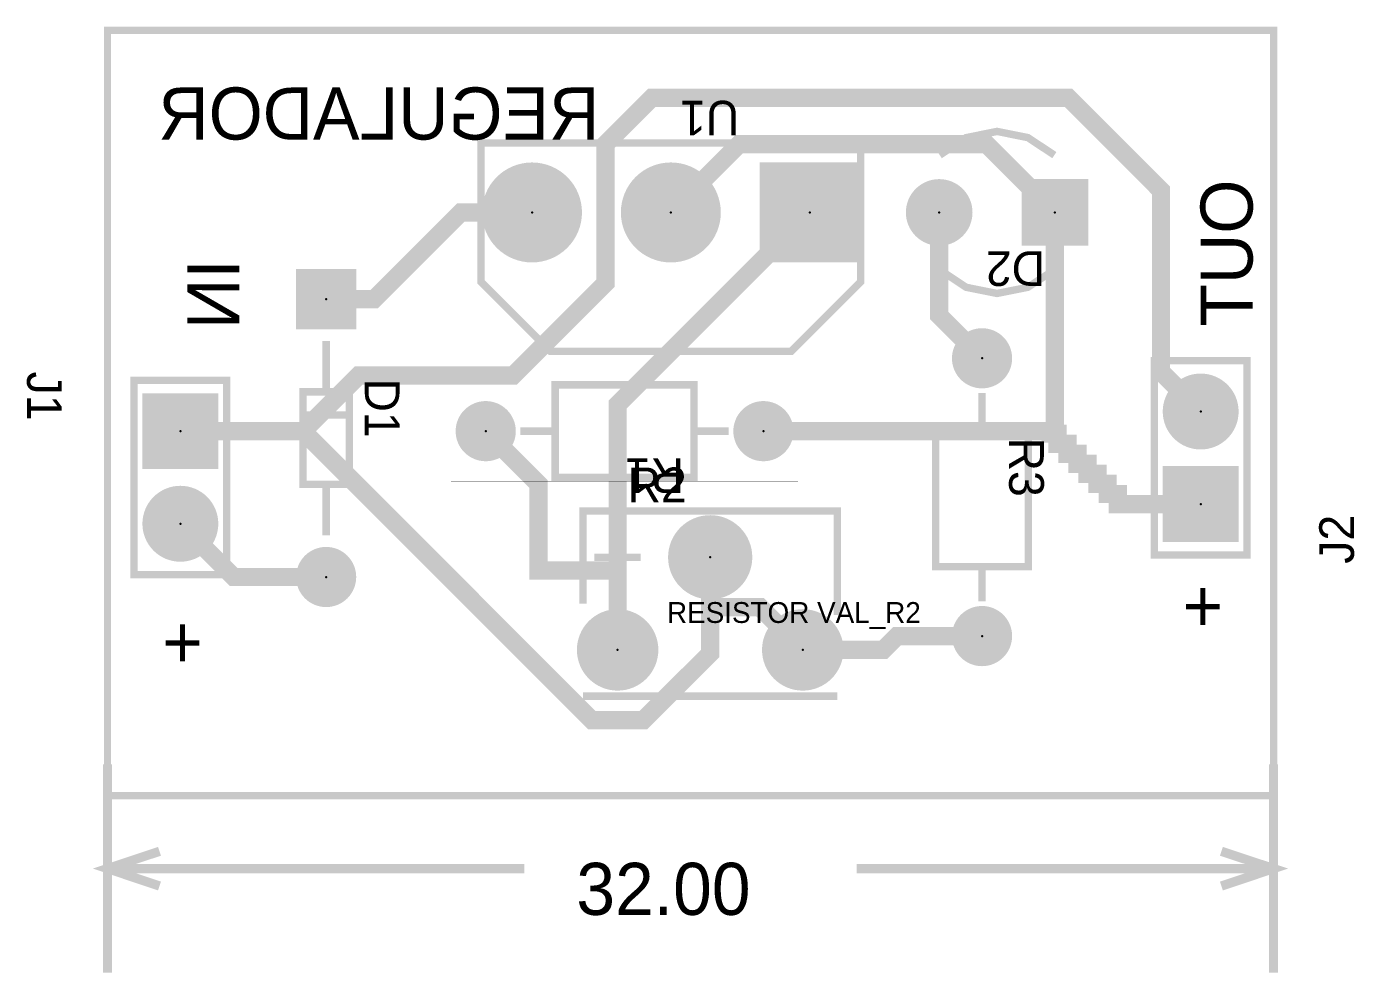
# Model space of a CAD drawing. Extents: x -2.06 to 3.73, y -1.51 to 2.25.
# Drawn here: x -2.056 to -0.621, y 1.221 to 2.248 of the extents above; entities that cross this region are included whole.
import ezdxf

# ---------------------------------------------------------------- set-up
doc = ezdxf.new("R2010")
doc.units = 0
doc.layers.get('0').update_dxf_attribs({"color": 1, "linetype": 'CONTINUOUS'})
for name, color, linetype in [('ASYBOT', 7, 'CONTINUOUS'), ('ASYTOP', 6, 'CONTINUOUS'), ('BOTTOM', 3, 'CONTINUOUS'), ('COMPONENTS_TOP', 1, 'CONTINUOUS'), ('DRILL', 1, 'CONTINUOUS'), ('DRLDWG', 8, 'CONTINUOUS'), ('GND', 4, 'CONTINUOUS'), ('INNER1', 8, 'CONTINUOUS'), ('INNER10', 1, 'CONTINUOUS'), ('INNER11', 2, 'CONTINUOUS'), ('INNER12', 3, 'CONTINUOUS'), ('INNER2', 1, 'CONTINUOUS'), ('INNER3', 2, 'CONTINUOUS'), ('INNER4', 3, 'CONTINUOUS'), ('INNER5', 4, 'CONTINUOUS'), ('INNER6', 5, 'CONTINUOUS'), ('INNER7', 6, 'CONTINUOUS'), ('INNER8', 7, 'CONTINUOUS'), ('INNER9', 8, 'CONTINUOUS'), ('OBS_ASYTOP', 6, 'CONTINUOUS'), ('OBS_GLOBAL_LAYER', 1, 'CONTINUOUS'), ('OBS_SSTOP', 4, 'CONTINUOUS'), ('PADSTACKS', 1, 'CONTINUOUS'), ('POWER', 7, 'CONTINUOUS'), ('SMBOT', 1, 'CONTINUOUS'), ('SMTOP', 8, 'CONTINUOUS'), ('SSTOP', 4, 'CONTINUOUS'), ('TOP', 2, 'CONTINUOUS')]:
    doc.layers.add(name, color=color, linetype=linetype)

# ---------------------------------------------------------------- blocks, each defined once
blk = doc.blocks.new('padstack_TM_DIODE_llb_pad30')
blk.add_point((0, 0))
at = {"layer": 'ASYBOT', "const_width": 0.0225}
blk.add_lwpolyline([(-0.01125, 0, 1), (0.01125, 0, 1)], format="xyb", close=True, dxfattribs=at)
at = {"layer": 'ASYTOP', "const_width": 0.0225}
blk.add_lwpolyline([(-0.01125, 0, 1), (0.01125, 0, 1)], format="xyb", close=True, dxfattribs=at)
at = {"layer": 'BOTTOM', "const_width": 0.0225}
blk.add_lwpolyline([(-0.01125, 0, 1), (0.01125, 0, 1)], format="xyb", close=True, dxfattribs=at)
at = {"layer": 'DRILL', "const_width": 0.014}
blk.add_lwpolyline([(-0.007, 0, 1), (0.007, 0, 1)], format="xyb", close=True, dxfattribs=at)
at = {"layer": 'DRLDWG', "const_width": 0.014}
blk.add_lwpolyline([(-0.007, 0, 1), (0.007, 0, 1)], format="xyb", close=True, dxfattribs=at)
at = {"layer": 'GND', "const_width": 0.0325}
blk.add_lwpolyline([(-0.01625, 0, 1), (0.01625, 0, 1)], format="xyb", close=True, dxfattribs=at)
at = {"layer": 'INNER1', "const_width": 0.0225}
blk.add_lwpolyline([(-0.01125, 0, 1), (0.01125, 0, 1)], format="xyb", close=True, dxfattribs=at)
at = {"layer": 'INNER10', "const_width": 0.0225}
blk.add_lwpolyline([(-0.01125, 0, 1), (0.01125, 0, 1)], format="xyb", close=True, dxfattribs=at)
at = {"layer": 'INNER11', "const_width": 0.0225}
blk.add_lwpolyline([(-0.01125, 0, 1), (0.01125, 0, 1)], format="xyb", close=True, dxfattribs=at)
at = {"layer": 'INNER12', "const_width": 0.0225}
blk.add_lwpolyline([(-0.01125, 0, 1), (0.01125, 0, 1)], format="xyb", close=True, dxfattribs=at)
at = {"layer": 'INNER2', "const_width": 0.0225}
blk.add_lwpolyline([(-0.01125, 0, 1), (0.01125, 0, 1)], format="xyb", close=True, dxfattribs=at)
at = {"layer": 'INNER3', "const_width": 0.0225}
blk.add_lwpolyline([(-0.01125, 0, 1), (0.01125, 0, 1)], format="xyb", close=True, dxfattribs=at)
at = {"layer": 'INNER4', "const_width": 0.0225}
blk.add_lwpolyline([(-0.01125, 0, 1), (0.01125, 0, 1)], format="xyb", close=True, dxfattribs=at)
at = {"layer": 'INNER5', "const_width": 0.0225}
blk.add_lwpolyline([(-0.01125, 0, 1), (0.01125, 0, 1)], format="xyb", close=True, dxfattribs=at)
at = {"layer": 'INNER6', "const_width": 0.0225}
blk.add_lwpolyline([(-0.01125, 0, 1), (0.01125, 0, 1)], format="xyb", close=True, dxfattribs=at)
at = {"layer": 'INNER7', "const_width": 0.0225}
blk.add_lwpolyline([(-0.01125, 0, 1), (0.01125, 0, 1)], format="xyb", close=True, dxfattribs=at)
at = {"layer": 'INNER8', "const_width": 0.0225}
blk.add_lwpolyline([(-0.01125, 0, 1), (0.01125, 0, 1)], format="xyb", close=True, dxfattribs=at)
at = {"layer": 'INNER9', "const_width": 0.0225}
blk.add_lwpolyline([(-0.01125, 0, 1), (0.01125, 0, 1)], format="xyb", close=True, dxfattribs=at)
at = {"layer": 'POWER', "const_width": 0.0325}
blk.add_lwpolyline([(-0.01625, 0, 1), (0.01625, 0, 1)], format="xyb", close=True, dxfattribs=at)
at = {"layer": 'SMBOT', "const_width": 0.0225}
blk.add_lwpolyline([(-0.01125, 0, 1), (0.01125, 0, 1)], format="xyb", close=True, dxfattribs=at)
at = {"layer": 'SMTOP', "const_width": 0.0225}
blk.add_lwpolyline([(-0.01125, 0, 1), (0.01125, 0, 1)], format="xyb", close=True, dxfattribs=at)
at = {"layer": 'TOP', "const_width": 0.0225}
blk.add_lwpolyline([(-0.01125, 0, 1), (0.01125, 0, 1)], format="xyb", close=True, dxfattribs=at)
blk = doc.blocks.new('padstack_TM_DIODE_llb_pad29')
blk.add_point((0, 0))
at = {"layer": 'ASYBOT', "const_width": 0.045}
blk.add_lwpolyline([(-0.0225, 0), (0.0225, 0)], dxfattribs=at)
at = {"layer": 'ASYTOP', "const_width": 0.045}
blk.add_lwpolyline([(-0.0225, 0), (0.0225, 0)], dxfattribs=at)
at = {"layer": 'BOTTOM', "const_width": 0.045}
blk.add_lwpolyline([(-0.0225, 0), (0.0225, 0)], dxfattribs=at)
at = {"layer": 'DRILL', "const_width": 0.014}
blk.add_lwpolyline([(-0.007, 0, 1), (0.007, 0, 1)], format="xyb", close=True, dxfattribs=at)
at = {"layer": 'DRLDWG', "const_width": 0.014}
blk.add_lwpolyline([(-0.007, 0, 1), (0.007, 0, 1)], format="xyb", close=True, dxfattribs=at)
at = {"layer": 'GND', "const_width": 0.065}
blk.add_lwpolyline([(-0.0325, 0), (0.0325, 0)], dxfattribs=at)
at = {"layer": 'INNER1', "const_width": 0.045}
blk.add_lwpolyline([(-0.0225, 0), (0.0225, 0)], dxfattribs=at)
at = {"layer": 'INNER10', "const_width": 0.045}
blk.add_lwpolyline([(-0.0225, 0), (0.0225, 0)], dxfattribs=at)
at = {"layer": 'INNER11', "const_width": 0.045}
blk.add_lwpolyline([(-0.0225, 0), (0.0225, 0)], dxfattribs=at)
at = {"layer": 'INNER12', "const_width": 0.045}
blk.add_lwpolyline([(-0.0225, 0), (0.0225, 0)], dxfattribs=at)
at = {"layer": 'INNER2', "const_width": 0.045}
blk.add_lwpolyline([(-0.0225, 0), (0.0225, 0)], dxfattribs=at)
at = {"layer": 'INNER3', "const_width": 0.045}
blk.add_lwpolyline([(-0.0225, 0), (0.0225, 0)], dxfattribs=at)
at = {"layer": 'INNER4', "const_width": 0.045}
blk.add_lwpolyline([(-0.0225, 0), (0.0225, 0)], dxfattribs=at)
at = {"layer": 'INNER5', "const_width": 0.045}
blk.add_lwpolyline([(-0.0225, 0), (0.0225, 0)], dxfattribs=at)
at = {"layer": 'INNER6', "const_width": 0.045}
blk.add_lwpolyline([(-0.0225, 0), (0.0225, 0)], dxfattribs=at)
at = {"layer": 'INNER7', "const_width": 0.045}
blk.add_lwpolyline([(-0.0225, 0), (0.0225, 0)], dxfattribs=at)
at = {"layer": 'INNER8', "const_width": 0.045}
blk.add_lwpolyline([(-0.0225, 0), (0.0225, 0)], dxfattribs=at)
at = {"layer": 'INNER9', "const_width": 0.045}
blk.add_lwpolyline([(-0.0225, 0), (0.0225, 0)], dxfattribs=at)
at = {"layer": 'POWER', "const_width": 0.065}
blk.add_lwpolyline([(-0.0325, 0), (0.0325, 0)], dxfattribs=at)
at = {"layer": 'SMBOT', "const_width": 0.045}
blk.add_lwpolyline([(-0.0225, 0), (0.0225, 0)], dxfattribs=at)
at = {"layer": 'SMTOP', "const_width": 0.045}
blk.add_lwpolyline([(-0.0225, 0), (0.0225, 0)], dxfattribs=at)
at = {"layer": 'TOP', "const_width": 0.045}
blk.add_lwpolyline([(-0.0225, 0), (0.0225, 0)], dxfattribs=at)
blk = doc.blocks.new('footprint_DIODE_D1')
at = {"layer": 'PADSTACKS', "rotation": 90}
for name, p in [('padstack_TM_DIODE_llb_pad29', (-0.3, 0)), ('padstack_TM_DIODE_llb_pad30', (0, 0))]:
    blk.add_blockref(name, p, dxfattribs=at)
blk = doc.blocks.new('padstack_TM_CYLND_llb_pad3')
blk.add_point((0, 0))
at = {"layer": 'ASYBOT', "const_width": 0.052}
blk.add_lwpolyline([(-0.026, 0), (0.026, 0)], dxfattribs=at)
at = {"layer": 'ASYTOP', "const_width": 0.052}
blk.add_lwpolyline([(-0.026, 0), (0.026, 0)], dxfattribs=at)
at = {"layer": 'BOTTOM', "const_width": 0.052}
blk.add_lwpolyline([(-0.026, 0), (0.026, 0)], dxfattribs=at)
at = {"layer": 'DRILL', "const_width": 0.0155}
blk.add_lwpolyline([(-0.00775, 0, 1), (0.00775, 0, 1)], format="xyb", close=True, dxfattribs=at)
at = {"layer": 'DRLDWG', "const_width": 0.0155}
blk.add_lwpolyline([(-0.00775, 0, 1), (0.00775, 0, 1)], format="xyb", close=True, dxfattribs=at)
at = {"layer": 'GND', "const_width": 0.072}
blk.add_lwpolyline([(-0.036, 0), (0.036, 0)], dxfattribs=at)
at = {"layer": 'INNER1', "const_width": 0.052}
blk.add_lwpolyline([(-0.026, 0), (0.026, 0)], dxfattribs=at)
at = {"layer": 'INNER10', "const_width": 0.052}
blk.add_lwpolyline([(-0.026, 0), (0.026, 0)], dxfattribs=at)
at = {"layer": 'INNER11', "const_width": 0.052}
blk.add_lwpolyline([(-0.026, 0), (0.026, 0)], dxfattribs=at)
at = {"layer": 'INNER12', "const_width": 0.052}
blk.add_lwpolyline([(-0.026, 0), (0.026, 0)], dxfattribs=at)
at = {"layer": 'INNER2', "const_width": 0.052}
blk.add_lwpolyline([(-0.026, 0), (0.026, 0)], dxfattribs=at)
at = {"layer": 'INNER3', "const_width": 0.052}
blk.add_lwpolyline([(-0.026, 0), (0.026, 0)], dxfattribs=at)
at = {"layer": 'INNER4', "const_width": 0.052}
blk.add_lwpolyline([(-0.026, 0), (0.026, 0)], dxfattribs=at)
at = {"layer": 'INNER5', "const_width": 0.052}
blk.add_lwpolyline([(-0.026, 0), (0.026, 0)], dxfattribs=at)
at = {"layer": 'INNER6', "const_width": 0.052}
blk.add_lwpolyline([(-0.026, 0), (0.026, 0)], dxfattribs=at)
at = {"layer": 'INNER7', "const_width": 0.052}
blk.add_lwpolyline([(-0.026, 0), (0.026, 0)], dxfattribs=at)
at = {"layer": 'INNER8', "const_width": 0.052}
blk.add_lwpolyline([(-0.026, 0), (0.026, 0)], dxfattribs=at)
at = {"layer": 'INNER9', "const_width": 0.052}
blk.add_lwpolyline([(-0.026, 0), (0.026, 0)], dxfattribs=at)
at = {"layer": 'POWER', "const_width": 0.072}
blk.add_lwpolyline([(-0.036, 0), (0.036, 0)], dxfattribs=at)
at = {"layer": 'SMBOT', "const_width": 0.052}
blk.add_lwpolyline([(-0.026, 0), (0.026, 0)], dxfattribs=at)
at = {"layer": 'SMTOP', "const_width": 0.052}
blk.add_lwpolyline([(-0.026, 0), (0.026, 0)], dxfattribs=at)
at = {"layer": 'TOP', "const_width": 0.052}
blk.add_lwpolyline([(-0.026, 0), (0.026, 0)], dxfattribs=at)
blk = doc.blocks.new('padstack_TM_CYLND_llb_pad4')
blk.add_point((0, 0))
at = {"layer": 'ASYBOT', "const_width": 0.026}
blk.add_lwpolyline([(-0.013, 0, 1), (0.013, 0, 1)], format="xyb", close=True, dxfattribs=at)
at = {"layer": 'ASYTOP', "const_width": 0.026}
blk.add_lwpolyline([(-0.013, 0, 1), (0.013, 0, 1)], format="xyb", close=True, dxfattribs=at)
at = {"layer": 'BOTTOM', "const_width": 0.026}
blk.add_lwpolyline([(-0.013, 0, 1), (0.013, 0, 1)], format="xyb", close=True, dxfattribs=at)
at = {"layer": 'DRILL', "const_width": 0.0155}
blk.add_lwpolyline([(-0.00775, 0, 1), (0.00775, 0, 1)], format="xyb", close=True, dxfattribs=at)
at = {"layer": 'DRLDWG', "const_width": 0.0155}
blk.add_lwpolyline([(-0.00775, 0, 1), (0.00775, 0, 1)], format="xyb", close=True, dxfattribs=at)
at = {"layer": 'GND', "const_width": 0.036}
blk.add_lwpolyline([(-0.018, 0, 1), (0.018, 0, 1)], format="xyb", close=True, dxfattribs=at)
at = {"layer": 'INNER1', "const_width": 0.026}
blk.add_lwpolyline([(-0.013, 0, 1), (0.013, 0, 1)], format="xyb", close=True, dxfattribs=at)
at = {"layer": 'INNER10', "const_width": 0.026}
blk.add_lwpolyline([(-0.013, 0, 1), (0.013, 0, 1)], format="xyb", close=True, dxfattribs=at)
at = {"layer": 'INNER11', "const_width": 0.026}
blk.add_lwpolyline([(-0.013, 0, 1), (0.013, 0, 1)], format="xyb", close=True, dxfattribs=at)
at = {"layer": 'INNER12', "const_width": 0.026}
blk.add_lwpolyline([(-0.013, 0, 1), (0.013, 0, 1)], format="xyb", close=True, dxfattribs=at)
at = {"layer": 'INNER2', "const_width": 0.026}
blk.add_lwpolyline([(-0.013, 0, 1), (0.013, 0, 1)], format="xyb", close=True, dxfattribs=at)
at = {"layer": 'INNER3', "const_width": 0.026}
blk.add_lwpolyline([(-0.013, 0, 1), (0.013, 0, 1)], format="xyb", close=True, dxfattribs=at)
at = {"layer": 'INNER4', "const_width": 0.026}
blk.add_lwpolyline([(-0.013, 0, 1), (0.013, 0, 1)], format="xyb", close=True, dxfattribs=at)
at = {"layer": 'INNER5', "const_width": 0.026}
blk.add_lwpolyline([(-0.013, 0, 1), (0.013, 0, 1)], format="xyb", close=True, dxfattribs=at)
at = {"layer": 'INNER6', "const_width": 0.026}
blk.add_lwpolyline([(-0.013, 0, 1), (0.013, 0, 1)], format="xyb", close=True, dxfattribs=at)
at = {"layer": 'INNER7', "const_width": 0.026}
blk.add_lwpolyline([(-0.013, 0, 1), (0.013, 0, 1)], format="xyb", close=True, dxfattribs=at)
at = {"layer": 'INNER8', "const_width": 0.026}
blk.add_lwpolyline([(-0.013, 0, 1), (0.013, 0, 1)], format="xyb", close=True, dxfattribs=at)
at = {"layer": 'INNER9', "const_width": 0.026}
blk.add_lwpolyline([(-0.013, 0, 1), (0.013, 0, 1)], format="xyb", close=True, dxfattribs=at)
at = {"layer": 'POWER', "const_width": 0.036}
blk.add_lwpolyline([(-0.018, 0, 1), (0.018, 0, 1)], format="xyb", close=True, dxfattribs=at)
at = {"layer": 'SMBOT', "const_width": 0.026}
blk.add_lwpolyline([(-0.013, 0, 1), (0.013, 0, 1)], format="xyb", close=True, dxfattribs=at)
at = {"layer": 'SMTOP', "const_width": 0.026}
blk.add_lwpolyline([(-0.013, 0, 1), (0.013, 0, 1)], format="xyb", close=True, dxfattribs=at)
at = {"layer": 'TOP', "const_width": 0.026}
blk.add_lwpolyline([(-0.013, 0, 1), (0.013, 0, 1)], format="xyb", close=True, dxfattribs=at)
blk = doc.blocks.new('footprint_LED_D2')
at = {"layer": 'PADSTACKS'}
for name, p in [('padstack_TM_CYLND_llb_pad3', (0, 0)), ('padstack_TM_CYLND_llb_pad4', (0.125, 0))]:
    blk.add_blockref(name, p, dxfattribs=at)
blk = doc.blocks.new('padstack_BCON100T_llb_pad3')
blk.add_point((0, 0))
at = {"layer": 'ASYBOT', "const_width": 0.062}
blk.add_lwpolyline([(-0.031, 0), (0.031, 0)], dxfattribs=at)
at = {"layer": 'ASYTOP', "const_width": 0.062}
blk.add_lwpolyline([(-0.031, 0), (0.031, 0)], dxfattribs=at)
at = {"layer": 'BOTTOM', "const_width": 0.062}
blk.add_lwpolyline([(-0.031, 0), (0.031, 0)], dxfattribs=at)
at = {"layer": 'DRILL', "const_width": 0.021}
blk.add_lwpolyline([(-0.0105, 0, 1), (0.0105, 0, 1)], format="xyb", close=True, dxfattribs=at)
at = {"layer": 'DRLDWG', "const_width": 0.021}
blk.add_lwpolyline([(-0.0105, 0, 1), (0.0105, 0, 1)], format="xyb", close=True, dxfattribs=at)
at = {"layer": 'GND', "const_width": 0.082}
blk.add_lwpolyline([(-0.041, 0), (0.041, 0)], dxfattribs=at)
at = {"layer": 'INNER1', "const_width": 0.062}
blk.add_lwpolyline([(-0.031, 0), (0.031, 0)], dxfattribs=at)
at = {"layer": 'INNER10', "const_width": 0.062}
blk.add_lwpolyline([(-0.031, 0), (0.031, 0)], dxfattribs=at)
at = {"layer": 'INNER11', "const_width": 0.062}
blk.add_lwpolyline([(-0.031, 0), (0.031, 0)], dxfattribs=at)
at = {"layer": 'INNER12', "const_width": 0.062}
blk.add_lwpolyline([(-0.031, 0), (0.031, 0)], dxfattribs=at)
at = {"layer": 'INNER2', "const_width": 0.062}
blk.add_lwpolyline([(-0.031, 0), (0.031, 0)], dxfattribs=at)
at = {"layer": 'INNER3', "const_width": 0.062}
blk.add_lwpolyline([(-0.031, 0), (0.031, 0)], dxfattribs=at)
at = {"layer": 'INNER4', "const_width": 0.062}
blk.add_lwpolyline([(-0.031, 0), (0.031, 0)], dxfattribs=at)
at = {"layer": 'INNER5', "const_width": 0.062}
blk.add_lwpolyline([(-0.031, 0), (0.031, 0)], dxfattribs=at)
at = {"layer": 'INNER6', "const_width": 0.062}
blk.add_lwpolyline([(-0.031, 0), (0.031, 0)], dxfattribs=at)
at = {"layer": 'INNER7', "const_width": 0.062}
blk.add_lwpolyline([(-0.031, 0), (0.031, 0)], dxfattribs=at)
at = {"layer": 'INNER8', "const_width": 0.062}
blk.add_lwpolyline([(-0.031, 0), (0.031, 0)], dxfattribs=at)
at = {"layer": 'INNER9', "const_width": 0.062}
blk.add_lwpolyline([(-0.031, 0), (0.031, 0)], dxfattribs=at)
at = {"layer": 'POWER', "const_width": 0.082}
blk.add_lwpolyline([(-0.041, 0), (0.041, 0)], dxfattribs=at)
at = {"layer": 'SMBOT', "const_width": 0.062}
blk.add_lwpolyline([(-0.031, 0), (0.031, 0)], dxfattribs=at)
at = {"layer": 'SMTOP', "const_width": 0.062}
blk.add_lwpolyline([(-0.031, 0), (0.031, 0)], dxfattribs=at)
at = {"layer": 'TOP', "const_width": 0.062}
blk.add_lwpolyline([(-0.031, 0), (0.031, 0)], dxfattribs=at)
blk = doc.blocks.new('padstack_BCON100T_llb_pad4')
blk.add_point((0, 0))
at = {"layer": 'ASYBOT', "const_width": 0.031}
blk.add_lwpolyline([(-0.0155, 0, 1), (0.0155, 0, 1)], format="xyb", close=True, dxfattribs=at)
at = {"layer": 'ASYTOP', "const_width": 0.031}
blk.add_lwpolyline([(-0.0155, 0, 1), (0.0155, 0, 1)], format="xyb", close=True, dxfattribs=at)
at = {"layer": 'BOTTOM', "const_width": 0.031}
blk.add_lwpolyline([(-0.0155, 0, 1), (0.0155, 0, 1)], format="xyb", close=True, dxfattribs=at)
at = {"layer": 'DRILL', "const_width": 0.021}
blk.add_lwpolyline([(-0.0105, 0, 1), (0.0105, 0, 1)], format="xyb", close=True, dxfattribs=at)
at = {"layer": 'DRLDWG', "const_width": 0.021}
blk.add_lwpolyline([(-0.0105, 0, 1), (0.0105, 0, 1)], format="xyb", close=True, dxfattribs=at)
at = {"layer": 'GND', "const_width": 0.041}
blk.add_lwpolyline([(-0.0205, 0, 1), (0.0205, 0, 1)], format="xyb", close=True, dxfattribs=at)
at = {"layer": 'INNER1', "const_width": 0.031}
blk.add_lwpolyline([(-0.0155, 0, 1), (0.0155, 0, 1)], format="xyb", close=True, dxfattribs=at)
at = {"layer": 'INNER10', "const_width": 0.031}
blk.add_lwpolyline([(-0.0155, 0, 1), (0.0155, 0, 1)], format="xyb", close=True, dxfattribs=at)
at = {"layer": 'INNER11', "const_width": 0.031}
blk.add_lwpolyline([(-0.0155, 0, 1), (0.0155, 0, 1)], format="xyb", close=True, dxfattribs=at)
at = {"layer": 'INNER12', "const_width": 0.031}
blk.add_lwpolyline([(-0.0155, 0, 1), (0.0155, 0, 1)], format="xyb", close=True, dxfattribs=at)
at = {"layer": 'INNER2', "const_width": 0.031}
blk.add_lwpolyline([(-0.0155, 0, 1), (0.0155, 0, 1)], format="xyb", close=True, dxfattribs=at)
at = {"layer": 'INNER3', "const_width": 0.031}
blk.add_lwpolyline([(-0.0155, 0, 1), (0.0155, 0, 1)], format="xyb", close=True, dxfattribs=at)
at = {"layer": 'INNER4', "const_width": 0.031}
blk.add_lwpolyline([(-0.0155, 0, 1), (0.0155, 0, 1)], format="xyb", close=True, dxfattribs=at)
at = {"layer": 'INNER5', "const_width": 0.031}
blk.add_lwpolyline([(-0.0155, 0, 1), (0.0155, 0, 1)], format="xyb", close=True, dxfattribs=at)
at = {"layer": 'INNER6', "const_width": 0.031}
blk.add_lwpolyline([(-0.0155, 0, 1), (0.0155, 0, 1)], format="xyb", close=True, dxfattribs=at)
at = {"layer": 'INNER7', "const_width": 0.031}
blk.add_lwpolyline([(-0.0155, 0, 1), (0.0155, 0, 1)], format="xyb", close=True, dxfattribs=at)
at = {"layer": 'INNER8', "const_width": 0.031}
blk.add_lwpolyline([(-0.0155, 0, 1), (0.0155, 0, 1)], format="xyb", close=True, dxfattribs=at)
at = {"layer": 'INNER9', "const_width": 0.031}
blk.add_lwpolyline([(-0.0155, 0, 1), (0.0155, 0, 1)], format="xyb", close=True, dxfattribs=at)
at = {"layer": 'POWER', "const_width": 0.041}
blk.add_lwpolyline([(-0.0205, 0, 1), (0.0205, 0, 1)], format="xyb", close=True, dxfattribs=at)
at = {"layer": 'SMBOT', "const_width": 0.031}
blk.add_lwpolyline([(-0.0155, 0, 1), (0.0155, 0, 1)], format="xyb", close=True, dxfattribs=at)
at = {"layer": 'SMTOP', "const_width": 0.031}
blk.add_lwpolyline([(-0.0155, 0, 1), (0.0155, 0, 1)], format="xyb", close=True, dxfattribs=at)
at = {"layer": 'TOP', "const_width": 0.031}
blk.add_lwpolyline([(-0.0155, 0, 1), (0.0155, 0, 1)], format="xyb", close=True, dxfattribs=at)
blk = doc.blocks.new('footprint_CON2_J1')
at = {"layer": 'PADSTACKS'}
for name, p in [('padstack_BCON100T_llb_pad3', (0, 0)), ('padstack_BCON100T_llb_pad4', (0.1, 0))]:
    blk.add_blockref(name, p, dxfattribs=at)
blk = doc.blocks.new('footprint_CON2_J2')
at = {"layer": 'PADSTACKS'}
for name, p in [('padstack_BCON100T_llb_pad3', (0, 0)), ('padstack_BCON100T_llb_pad4', (0.1, 0))]:
    blk.add_blockref(name, p, dxfattribs=at)
blk = doc.blocks.new('padstack_TM_AXIAL_llb_pad2')
blk.add_point((0, 0))
at = {"layer": 'ASYBOT', "const_width": 0.0225}
blk.add_lwpolyline([(-0.01125, 0, 1), (0.01125, 0, 1)], format="xyb", close=True, dxfattribs=at)
at = {"layer": 'ASYTOP', "const_width": 0.0225}
blk.add_lwpolyline([(-0.01125, 0, 1), (0.01125, 0, 1)], format="xyb", close=True, dxfattribs=at)
at = {"layer": 'BOTTOM', "const_width": 0.0225}
blk.add_lwpolyline([(-0.01125, 0, 1), (0.01125, 0, 1)], format="xyb", close=True, dxfattribs=at)
at = {"layer": 'DRILL', "const_width": 0.014}
blk.add_lwpolyline([(-0.007, 0, 1), (0.007, 0, 1)], format="xyb", close=True, dxfattribs=at)
at = {"layer": 'DRLDWG', "const_width": 0.014}
blk.add_lwpolyline([(-0.007, 0, 1), (0.007, 0, 1)], format="xyb", close=True, dxfattribs=at)
at = {"layer": 'GND', "const_width": 0.0325}
blk.add_lwpolyline([(-0.01625, 0, 1), (0.01625, 0, 1)], format="xyb", close=True, dxfattribs=at)
at = {"layer": 'INNER1', "const_width": 0.0225}
blk.add_lwpolyline([(-0.01125, 0, 1), (0.01125, 0, 1)], format="xyb", close=True, dxfattribs=at)
at = {"layer": 'INNER10', "const_width": 0.0225}
blk.add_lwpolyline([(-0.01125, 0, 1), (0.01125, 0, 1)], format="xyb", close=True, dxfattribs=at)
at = {"layer": 'INNER11', "const_width": 0.0225}
blk.add_lwpolyline([(-0.01125, 0, 1), (0.01125, 0, 1)], format="xyb", close=True, dxfattribs=at)
at = {"layer": 'INNER12', "const_width": 0.0225}
blk.add_lwpolyline([(-0.01125, 0, 1), (0.01125, 0, 1)], format="xyb", close=True, dxfattribs=at)
at = {"layer": 'INNER2', "const_width": 0.0225}
blk.add_lwpolyline([(-0.01125, 0, 1), (0.01125, 0, 1)], format="xyb", close=True, dxfattribs=at)
at = {"layer": 'INNER3', "const_width": 0.0225}
blk.add_lwpolyline([(-0.01125, 0, 1), (0.01125, 0, 1)], format="xyb", close=True, dxfattribs=at)
at = {"layer": 'INNER4', "const_width": 0.0225}
blk.add_lwpolyline([(-0.01125, 0, 1), (0.01125, 0, 1)], format="xyb", close=True, dxfattribs=at)
at = {"layer": 'INNER5', "const_width": 0.0225}
blk.add_lwpolyline([(-0.01125, 0, 1), (0.01125, 0, 1)], format="xyb", close=True, dxfattribs=at)
at = {"layer": 'INNER6', "const_width": 0.0225}
blk.add_lwpolyline([(-0.01125, 0, 1), (0.01125, 0, 1)], format="xyb", close=True, dxfattribs=at)
at = {"layer": 'INNER7', "const_width": 0.0225}
blk.add_lwpolyline([(-0.01125, 0, 1), (0.01125, 0, 1)], format="xyb", close=True, dxfattribs=at)
at = {"layer": 'INNER8', "const_width": 0.0225}
blk.add_lwpolyline([(-0.01125, 0, 1), (0.01125, 0, 1)], format="xyb", close=True, dxfattribs=at)
at = {"layer": 'INNER9', "const_width": 0.0225}
blk.add_lwpolyline([(-0.01125, 0, 1), (0.01125, 0, 1)], format="xyb", close=True, dxfattribs=at)
at = {"layer": 'POWER', "const_width": 0.0325}
blk.add_lwpolyline([(-0.01625, 0, 1), (0.01625, 0, 1)], format="xyb", close=True, dxfattribs=at)
at = {"layer": 'SMBOT', "const_width": 0.0225}
blk.add_lwpolyline([(-0.01125, 0, 1), (0.01125, 0, 1)], format="xyb", close=True, dxfattribs=at)
at = {"layer": 'SMTOP', "const_width": 0.0225}
blk.add_lwpolyline([(-0.01125, 0, 1), (0.01125, 0, 1)], format="xyb", close=True, dxfattribs=at)
at = {"layer": 'TOP', "const_width": 0.0225}
blk.add_lwpolyline([(-0.01125, 0, 1), (0.01125, 0, 1)], format="xyb", close=True, dxfattribs=at)
blk = doc.blocks.new('footprint_RESISTOR__R1')
at = {"layer": 'PADSTACKS'}
for p in [(0, 0), (0.3, 0)]:
    blk.add_blockref('padstack_TM_AXIAL_llb_pad2', p, dxfattribs=at)
blk = doc.blocks.new('padstack_82R66')
blk.add_point((0, 0))
at = {"layer": 'BOTTOM', "const_width": 0.041}
blk.add_lwpolyline([(-0.0205, 0, 1), (0.0205, 0, 1)], format="xyb", close=True, dxfattribs=at)
at = {"layer": 'DRILL', "const_width": 0.033}
blk.add_lwpolyline([(-0.0165, 0, 1), (0.0165, 0, 1)], format="xyb", close=True, dxfattribs=at)
at = {"layer": 'DRLDWG', "const_width": 0.033}
blk.add_lwpolyline([(-0.0165, 0, 1), (0.0165, 0, 1)], format="xyb", close=True, dxfattribs=at)
at = {"layer": 'GND', "const_width": 0.044}
blk.add_lwpolyline([(-0.022, 0, 1), (0.022, 0, 1)], format="xyb", close=True, dxfattribs=at)
at = {"layer": 'INNER1', "const_width": 0.041}
blk.add_lwpolyline([(-0.0205, 0, 1), (0.0205, 0, 1)], format="xyb", close=True, dxfattribs=at)
at = {"layer": 'INNER10', "const_width": 0.041}
blk.add_lwpolyline([(-0.0205, 0, 1), (0.0205, 0, 1)], format="xyb", close=True, dxfattribs=at)
at = {"layer": 'INNER11', "const_width": 0.041}
blk.add_lwpolyline([(-0.0205, 0, 1), (0.0205, 0, 1)], format="xyb", close=True, dxfattribs=at)
at = {"layer": 'INNER12', "const_width": 0.041}
blk.add_lwpolyline([(-0.0205, 0, 1), (0.0205, 0, 1)], format="xyb", close=True, dxfattribs=at)
at = {"layer": 'INNER2', "const_width": 0.041}
blk.add_lwpolyline([(-0.0205, 0, 1), (0.0205, 0, 1)], format="xyb", close=True, dxfattribs=at)
at = {"layer": 'INNER3', "const_width": 0.041}
blk.add_lwpolyline([(-0.0205, 0, 1), (0.0205, 0, 1)], format="xyb", close=True, dxfattribs=at)
at = {"layer": 'INNER4', "const_width": 0.041}
blk.add_lwpolyline([(-0.0205, 0, 1), (0.0205, 0, 1)], format="xyb", close=True, dxfattribs=at)
at = {"layer": 'INNER5', "const_width": 0.041}
blk.add_lwpolyline([(-0.0205, 0, 1), (0.0205, 0, 1)], format="xyb", close=True, dxfattribs=at)
at = {"layer": 'INNER6', "const_width": 0.041}
blk.add_lwpolyline([(-0.0205, 0, 1), (0.0205, 0, 1)], format="xyb", close=True, dxfattribs=at)
at = {"layer": 'INNER7', "const_width": 0.041}
blk.add_lwpolyline([(-0.0205, 0, 1), (0.0205, 0, 1)], format="xyb", close=True, dxfattribs=at)
at = {"layer": 'INNER8', "const_width": 0.041}
blk.add_lwpolyline([(-0.0205, 0, 1), (0.0205, 0, 1)], format="xyb", close=True, dxfattribs=at)
at = {"layer": 'INNER9', "const_width": 0.041}
blk.add_lwpolyline([(-0.0205, 0, 1), (0.0205, 0, 1)], format="xyb", close=True, dxfattribs=at)
at = {"layer": 'POWER', "const_width": 0.044}
blk.add_lwpolyline([(-0.022, 0, 1), (0.022, 0, 1)], format="xyb", close=True, dxfattribs=at)
at = {"layer": 'SMBOT', "const_width": 0.0435}
blk.add_lwpolyline([(-0.02175, 0, 1), (0.02175, 0, 1)], format="xyb", close=True, dxfattribs=at)
at = {"layer": 'SMTOP', "const_width": 0.0435}
blk.add_lwpolyline([(-0.02175, 0, 1), (0.02175, 0, 1)], format="xyb", close=True, dxfattribs=at)
at = {"layer": 'TOP', "const_width": 0.041}
blk.add_lwpolyline([(-0.0205, 0, 1), (0.0205, 0, 1)], format="xyb", close=True, dxfattribs=at)
blk = doc.blocks.new('padstack_85R61')
blk.add_point((0, 0))
at = {"layer": 'BOTTOM', "const_width": 0.0425}
blk.add_lwpolyline([(-0.02125, 0, 1), (0.02125, 0, 1)], format="xyb", close=True, dxfattribs=at)
at = {"layer": 'DRILL', "const_width": 0.0305}
blk.add_lwpolyline([(-0.01525, 0, 1), (0.01525, 0, 1)], format="xyb", close=True, dxfattribs=at)
at = {"layer": 'DRLDWG', "const_width": 0.0305}
blk.add_lwpolyline([(-0.01525, 0, 1), (0.01525, 0, 1)], format="xyb", close=True, dxfattribs=at)
at = {"layer": 'GND', "const_width": 0.0455}
blk.add_lwpolyline([(-0.02275, 0, 1), (0.02275, 0, 1)], format="xyb", close=True, dxfattribs=at)
at = {"layer": 'INNER1', "const_width": 0.0425}
blk.add_lwpolyline([(-0.02125, 0, 1), (0.02125, 0, 1)], format="xyb", close=True, dxfattribs=at)
at = {"layer": 'INNER10', "const_width": 0.0425}
blk.add_lwpolyline([(-0.02125, 0, 1), (0.02125, 0, 1)], format="xyb", close=True, dxfattribs=at)
at = {"layer": 'INNER11', "const_width": 0.0425}
blk.add_lwpolyline([(-0.02125, 0, 1), (0.02125, 0, 1)], format="xyb", close=True, dxfattribs=at)
at = {"layer": 'INNER12', "const_width": 0.0425}
blk.add_lwpolyline([(-0.02125, 0, 1), (0.02125, 0, 1)], format="xyb", close=True, dxfattribs=at)
at = {"layer": 'INNER2', "const_width": 0.0425}
blk.add_lwpolyline([(-0.02125, 0, 1), (0.02125, 0, 1)], format="xyb", close=True, dxfattribs=at)
at = {"layer": 'INNER3', "const_width": 0.0425}
blk.add_lwpolyline([(-0.02125, 0, 1), (0.02125, 0, 1)], format="xyb", close=True, dxfattribs=at)
at = {"layer": 'INNER4', "const_width": 0.0425}
blk.add_lwpolyline([(-0.02125, 0, 1), (0.02125, 0, 1)], format="xyb", close=True, dxfattribs=at)
at = {"layer": 'INNER5', "const_width": 0.0425}
blk.add_lwpolyline([(-0.02125, 0, 1), (0.02125, 0, 1)], format="xyb", close=True, dxfattribs=at)
at = {"layer": 'INNER6', "const_width": 0.0425}
blk.add_lwpolyline([(-0.02125, 0, 1), (0.02125, 0, 1)], format="xyb", close=True, dxfattribs=at)
at = {"layer": 'INNER7', "const_width": 0.0425}
blk.add_lwpolyline([(-0.02125, 0, 1), (0.02125, 0, 1)], format="xyb", close=True, dxfattribs=at)
at = {"layer": 'INNER8', "const_width": 0.0425}
blk.add_lwpolyline([(-0.02125, 0, 1), (0.02125, 0, 1)], format="xyb", close=True, dxfattribs=at)
at = {"layer": 'INNER9', "const_width": 0.0425}
blk.add_lwpolyline([(-0.02125, 0, 1), (0.02125, 0, 1)], format="xyb", close=True, dxfattribs=at)
at = {"layer": 'POWER', "const_width": 0.0455}
blk.add_lwpolyline([(-0.02275, 0, 1), (0.02275, 0, 1)], format="xyb", close=True, dxfattribs=at)
at = {"layer": 'SMBOT', "const_width": 0.045}
blk.add_lwpolyline([(-0.0225, 0, 1), (0.0225, 0, 1)], format="xyb", close=True, dxfattribs=at)
at = {"layer": 'SMTOP', "const_width": 0.045}
blk.add_lwpolyline([(-0.0225, 0, 1), (0.0225, 0, 1)], format="xyb", close=True, dxfattribs=at)
at = {"layer": 'TOP', "const_width": 0.0425}
blk.add_lwpolyline([(-0.02125, 0, 1), (0.02125, 0, 1)], format="xyb", close=True, dxfattribs=at)
blk = doc.blocks.new('footprint_RESISTOR_VAL_R2')
at = {"layer": 'PADSTACKS'}
for name, p in [('padstack_85R61', (0.1, 0.1)), ('padstack_82R66', (0, 0)), ('padstack_82R66', (0.2, 0))]:
    blk.add_blockref(name, p, dxfattribs=at)
blk = doc.blocks.new('footprint_RESISTOR__R3')
at = {"layer": 'PADSTACKS'}
for p in [(0, 0), (0.3, 0)]:
    blk.add_blockref('padstack_TM_AXIAL_llb_pad2', p, dxfattribs=at)
blk = doc.blocks.new('padstack_TO_llb_pad53_1')
blk.add_point((0, 0))
at = {"layer": 'ASYBOT', "const_width": 0.088}
blk.add_lwpolyline([(-0.044, 0), (0.044, 0)], dxfattribs=at)
at = {"layer": 'ASYTOP', "const_width": 0.088}
blk.add_lwpolyline([(-0.044, 0), (0.044, 0)], dxfattribs=at)
at = {"layer": 'BOTTOM', "const_width": 0.088}
blk.add_lwpolyline([(-0.044, 0), (0.044, 0)], dxfattribs=at)
at = {"layer": 'DRILL', "const_width": 0.0335}
blk.add_lwpolyline([(-0.01675, 0, 1), (0.01675, 0, 1)], format="xyb", close=True, dxfattribs=at)
at = {"layer": 'DRLDWG', "const_width": 0.0335}
blk.add_lwpolyline([(-0.01675, 0, 1), (0.01675, 0, 1)], format="xyb", close=True, dxfattribs=at)
at = {"layer": 'GND', "const_width": 0.108}
blk.add_lwpolyline([(-0.054, 0), (0.054, 0)], dxfattribs=at)
at = {"layer": 'INNER1', "const_width": 0.088}
blk.add_lwpolyline([(-0.044, 0), (0.044, 0)], dxfattribs=at)
at = {"layer": 'INNER10', "const_width": 0.088}
blk.add_lwpolyline([(-0.044, 0), (0.044, 0)], dxfattribs=at)
at = {"layer": 'INNER11', "const_width": 0.088}
blk.add_lwpolyline([(-0.044, 0), (0.044, 0)], dxfattribs=at)
at = {"layer": 'INNER12', "const_width": 0.088}
blk.add_lwpolyline([(-0.044, 0), (0.044, 0)], dxfattribs=at)
at = {"layer": 'INNER2', "const_width": 0.088}
blk.add_lwpolyline([(-0.044, 0), (0.044, 0)], dxfattribs=at)
at = {"layer": 'INNER3', "const_width": 0.088}
blk.add_lwpolyline([(-0.044, 0), (0.044, 0)], dxfattribs=at)
at = {"layer": 'INNER4', "const_width": 0.088}
blk.add_lwpolyline([(-0.044, 0), (0.044, 0)], dxfattribs=at)
at = {"layer": 'INNER5', "const_width": 0.088}
blk.add_lwpolyline([(-0.044, 0), (0.044, 0)], dxfattribs=at)
at = {"layer": 'INNER6', "const_width": 0.088}
blk.add_lwpolyline([(-0.044, 0), (0.044, 0)], dxfattribs=at)
at = {"layer": 'INNER7', "const_width": 0.088}
blk.add_lwpolyline([(-0.044, 0), (0.044, 0)], dxfattribs=at)
at = {"layer": 'INNER8', "const_width": 0.088}
blk.add_lwpolyline([(-0.044, 0), (0.044, 0)], dxfattribs=at)
at = {"layer": 'INNER9', "const_width": 0.088}
blk.add_lwpolyline([(-0.044, 0), (0.044, 0)], dxfattribs=at)
at = {"layer": 'POWER', "const_width": 0.108}
blk.add_lwpolyline([(-0.054, 0), (0.054, 0)], dxfattribs=at)
at = {"layer": 'SMBOT', "const_width": 0.088}
blk.add_lwpolyline([(-0.044, 0), (0.044, 0)], dxfattribs=at)
at = {"layer": 'SMTOP', "const_width": 0.088}
blk.add_lwpolyline([(-0.044, 0), (0.044, 0)], dxfattribs=at)
at = {"layer": 'TOP', "const_width": 0.088}
blk.add_lwpolyline([(-0.044, 0), (0.044, 0)], dxfattribs=at)
blk = doc.blocks.new('padstack_TO_llb_pad52_1')
blk.add_point((0, 0))
at = {"layer": 'ASYBOT', "const_width": 0.044}
blk.add_lwpolyline([(-0.022, 0, 1), (0.022, 0, 1)], format="xyb", close=True, dxfattribs=at)
at = {"layer": 'ASYTOP', "const_width": 0.044}
blk.add_lwpolyline([(-0.022, 0, 1), (0.022, 0, 1)], format="xyb", close=True, dxfattribs=at)
at = {"layer": 'BOTTOM', "const_width": 0.044}
blk.add_lwpolyline([(-0.022, 0, 1), (0.022, 0, 1)], format="xyb", close=True, dxfattribs=at)
at = {"layer": 'DRILL', "const_width": 0.0335}
blk.add_lwpolyline([(-0.01675, 0, 1), (0.01675, 0, 1)], format="xyb", close=True, dxfattribs=at)
at = {"layer": 'DRLDWG', "const_width": 0.0335}
blk.add_lwpolyline([(-0.01675, 0, 1), (0.01675, 0, 1)], format="xyb", close=True, dxfattribs=at)
at = {"layer": 'GND', "const_width": 0.054}
blk.add_lwpolyline([(-0.027, 0, 1), (0.027, 0, 1)], format="xyb", close=True, dxfattribs=at)
at = {"layer": 'INNER1', "const_width": 0.044}
blk.add_lwpolyline([(-0.022, 0, 1), (0.022, 0, 1)], format="xyb", close=True, dxfattribs=at)
at = {"layer": 'INNER10', "const_width": 0.044}
blk.add_lwpolyline([(-0.022, 0, 1), (0.022, 0, 1)], format="xyb", close=True, dxfattribs=at)
at = {"layer": 'INNER11', "const_width": 0.044}
blk.add_lwpolyline([(-0.022, 0, 1), (0.022, 0, 1)], format="xyb", close=True, dxfattribs=at)
at = {"layer": 'INNER12', "const_width": 0.044}
blk.add_lwpolyline([(-0.022, 0, 1), (0.022, 0, 1)], format="xyb", close=True, dxfattribs=at)
at = {"layer": 'INNER2', "const_width": 0.044}
blk.add_lwpolyline([(-0.022, 0, 1), (0.022, 0, 1)], format="xyb", close=True, dxfattribs=at)
at = {"layer": 'INNER3', "const_width": 0.044}
blk.add_lwpolyline([(-0.022, 0, 1), (0.022, 0, 1)], format="xyb", close=True, dxfattribs=at)
at = {"layer": 'INNER4', "const_width": 0.044}
blk.add_lwpolyline([(-0.022, 0, 1), (0.022, 0, 1)], format="xyb", close=True, dxfattribs=at)
at = {"layer": 'INNER5', "const_width": 0.044}
blk.add_lwpolyline([(-0.022, 0, 1), (0.022, 0, 1)], format="xyb", close=True, dxfattribs=at)
at = {"layer": 'INNER6', "const_width": 0.044}
blk.add_lwpolyline([(-0.022, 0, 1), (0.022, 0, 1)], format="xyb", close=True, dxfattribs=at)
at = {"layer": 'INNER7', "const_width": 0.044}
blk.add_lwpolyline([(-0.022, 0, 1), (0.022, 0, 1)], format="xyb", close=True, dxfattribs=at)
at = {"layer": 'INNER8', "const_width": 0.044}
blk.add_lwpolyline([(-0.022, 0, 1), (0.022, 0, 1)], format="xyb", close=True, dxfattribs=at)
at = {"layer": 'INNER9', "const_width": 0.044}
blk.add_lwpolyline([(-0.022, 0, 1), (0.022, 0, 1)], format="xyb", close=True, dxfattribs=at)
at = {"layer": 'POWER', "const_width": 0.054}
blk.add_lwpolyline([(-0.027, 0, 1), (0.027, 0, 1)], format="xyb", close=True, dxfattribs=at)
at = {"layer": 'SMBOT', "const_width": 0.044}
blk.add_lwpolyline([(-0.022, 0, 1), (0.022, 0, 1)], format="xyb", close=True, dxfattribs=at)
at = {"layer": 'SMTOP', "const_width": 0.044}
blk.add_lwpolyline([(-0.022, 0, 1), (0.022, 0, 1)], format="xyb", close=True, dxfattribs=at)
at = {"layer": 'TOP', "const_width": 0.044}
blk.add_lwpolyline([(-0.022, 0, 1), (0.022, 0, 1)], format="xyb", close=True, dxfattribs=at)
blk = doc.blocks.new('footprint_TIP_U1')
at = {"layer": 'PADSTACKS'}
for name, p in [('padstack_TO_llb_pad53_1', (-0.05, 0)), ('padstack_TO_llb_pad52_1', (0.1, 0)), ('padstack_TO_llb_pad52_1', (0.25, 0))]:
    blk.add_blockref(name, p, dxfattribs=at)

msp = doc.modelspace()

# ---------------------------------------------------------------- linework, layer by layer
at = {"layer": 'BOARD_OUTLINE', "const_width": 0.00788}
msp.add_lwpolyline([(-1.9683, 1.4172), (-0.7086, 1.4172), (-0.7086, 2.2439), (-1.9683, 2.2439), (-1.9683, 1.4172)], dxfattribs=at)
msp.add_lwpolyline([(-1.9683, 1.4172), (-0.7086, 1.4172), (-0.7086, 2.2439), (-1.9683, 2.2439), (-1.9683, 1.4172)], dxfattribs=at)
at = {"layer": 'BOTTOM', "const_width": 0.0197}
msp.add_lwpolyline([(-0.7873, 1.8321), (-0.8302, 1.875), (-0.8302, 2.0709), (-0.9302, 2.1709), (-1.3802, 2.1709), (-1.4302, 2.1209), (-1.4302, 1.9709), (-1.5302, 1.8709), (-1.6971, 1.8709), (-1.7571, 1.8109), (-1.8896, 1.8109, 0.184247)], format="xyb", dxfattribs=at)
for points in [[(-0.9448, 2.0471), (-1.0187, 2.1209), (-1.2859, 2.1209), (-1.3597, 2.0471)], [(-1.5097, 2.0471), (-1.5865, 2.0471), (-1.6802, 1.9534), (-1.7321, 1.9534)], [(-1.2097, 2.0471), (-1.4172, 1.8396), (-1.4172, 1.5747)], [(-1.2597, 1.8109), (-0.9557, 1.8109), (-0.953, 1.8082), (-0.9448, 1.8082), (-0.9448, 2.0471)], [(-1.0698, 2.0471), (-1.0698, 1.9359), (-1.0235, 1.8896)], [(-0.7873, 1.7321), (-0.8769, 1.7321), (-0.8769, 1.743), (-0.8878, 1.743), (-0.8878, 1.7539), (-0.8987, 1.7539), (-0.8987, 1.7647), (-0.9095, 1.7647), (-0.9095, 1.7756), (-0.9204, 1.7756), (-0.9204, 1.7865), (-0.9313, 1.7865), (-0.9313, 1.7973), (-0.9421, 1.7973), (-0.9421, 1.8082), (-0.9448, 1.8082), (-0.9448, 2.0471)], [(-1.3172, 1.6747), (-1.3172, 1.5709), (-1.3894, 1.4988), (-1.445, 1.4988), (-1.7571, 1.8109), (-1.8896, 1.8109)], [(-1.5597, 1.8109), (-1.5028, 1.754), (-1.5028, 1.6603), (-1.4172, 1.6603), (-1.4172, 1.5747)], [(-1.8896, 1.7109), (-1.8321, 1.6534), (-1.7321, 1.6534)], [(-1.3172, 1.6747), (-1.3172, 1.6209), (-1.2635, 1.6209), (-1.2172, 1.5747)], [(-1.0235, 1.5896), (-1.1153, 1.5896), (-1.1302, 1.5747), (-1.2172, 1.5747)]]:
    msp.add_lwpolyline(points, dxfattribs=at)
at = {"layer": 'OBS_ASYTOP', "const_width": 0.008}
for points in [[(-0.9454, 2.109), (-0.9739, 2.1279), (-1.0073, 2.1346), (-1.0407, 2.1279), (-1.0692, 2.109)], [(-1.4897, 1.8971), (-1.2297, 1.8971), (-1.2297, 1.8971), (-1.1547, 1.9721), (-1.1547, 2.1221), (-1.5647, 2.1221), (-1.5647, 1.9721), (-1.4897, 1.8971)], [(-1.5197, 2.0471), (-1.5647, 2.0471)], [(-1.1997, 2.0471), (-1.1547, 2.0471)], [(-1.0692, 1.9852), (-1.0407, 1.9663), (-1.0073, 1.9596), (-0.9739, 1.9663), (-0.9454, 1.9852)], [(-1.7321, 1.9084), (-1.7321, 1.8534)], [(-0.7373, 1.8871), (-0.7373, 1.8321), (-0.7373, 1.7321), (-0.7373, 1.6771), (-0.8373, 1.6771), (-0.8373, 1.8871), (-0.7373, 1.8871)], [(-1.9396, 1.6559), (-1.9396, 1.7109), (-1.9396, 1.8109), (-1.9396, 1.8659), (-1.8396, 1.8659), (-1.8396, 1.6559), (-1.9396, 1.6559)], [(-1.7571, 1.7534), (-1.7071, 1.7534), (-1.7071, 1.7534), (-1.7071, 1.8534), (-1.7571, 1.8534), (-1.7571, 1.7534)], [(-1.4847, 1.8609), (-1.4847, 1.7609), (-1.4847, 1.7609), (-1.3347, 1.7609), (-1.3347, 1.8609), (-1.4847, 1.8609)], [(-1.0235, 1.8146), (-1.0235, 1.8521)], [(-1.7071, 1.8284), (-1.7571, 1.8284)], [(-1.4847, 1.8109), (-1.5222, 1.8109)], [(-1.3347, 1.8109), (-1.2972, 1.8109)], [(-1.0735, 1.6646), (-0.9735, 1.6646), (-0.9735, 1.6646), (-0.9735, 1.8146), (-1.0735, 1.8146), (-1.0735, 1.6646)], [(-1.7321, 1.7534), (-1.7321, 1.6984)], [(-1.1797, 1.6122), (-1.1797, 1.7247), (-1.4547, 1.7247), (-1.4547, 1.6247)], [(-1.3922, 1.6747), (-1.4422, 1.6747)], [(-1.0235, 1.6646), (-1.0235, 1.6271)], [(-1.4547, 1.5247), (-1.1797, 1.5247)]]:
    msp.add_lwpolyline(points, dxfattribs=at)
at = {"layer": 'OBS_GLOBAL_LAYER', "const_width": 0.00000833}
for points in [[(-0.9038, 2.1386), (-1.1108, 2.1386), (-1.1108, 1.9556), (-0.9038, 1.9556), (-0.9038, 2.1386)], [(-1.1507, 2.1261), (-1.5687, 2.1261), (-1.5687, 1.8931), (-1.1507, 1.8931), (-1.1507, 2.1261)], [(-1.7696, 1.9909), (-1.7696, 1.6159), (-1.6946, 1.6159), (-1.6946, 1.9909), (-1.7696, 1.9909)], [(-1.0775, 1.9271), (-1.0775, 1.5521), (-0.9695, 1.5521), (-0.9695, 1.9271), (-1.0775, 1.9271)], [(-0.7333, 1.6731), (-0.7333, 1.8911), (-0.8413, 1.8911), (-0.8413, 1.6731), (-0.7333, 1.6731)], [(-1.9436, 1.8699), (-1.9436, 1.6519), (-1.8356, 1.6519), (-1.8356, 1.8699), (-1.9436, 1.8699)], [(-1.2222, 1.8649), (-1.5972, 1.8649), (-1.5972, 1.7569), (-1.2222, 1.7569), (-1.2222, 1.8649)], [(-1.4587, 1.5207), (-1.1757, 1.5207), (-1.1757, 1.7287), (-1.4587, 1.7287), (-1.4587, 1.5207)]]:
    msp.add_lwpolyline(points, close=True, dxfattribs=at)
at = {"layer": 'OBS_GLOBAL_LAYER', "const_width": 0.01}
for points in [[(-1.9683, 1.451), (-1.9683, 1.226)], [(-0.7086, 1.451), (-0.7086, 1.226)], [(-1.9121, 1.3572), (-1.9683, 1.3385), (-1.9121, 1.3197)], [(-0.7649, 1.3197), (-0.7086, 1.3385), (-0.7649, 1.3572)], [(-1.9683, 1.3385), (-1.518, 1.3385)], [(-0.7086, 1.3385), (-1.1589, 1.3385)]]:
    msp.add_lwpolyline(points, dxfattribs=at)
at = {"layer": 'OBS_SSTOP', "const_width": 0.008}
for points in [[(-0.9454, 2.109), (-0.9739, 2.1279), (-1.0073, 2.1346), (-1.0407, 2.1279), (-1.0692, 2.109)], [(-1.4897, 1.8971), (-1.2297, 1.8971), (-1.2297, 1.8971), (-1.1547, 1.9721), (-1.1547, 2.1221), (-1.5647, 2.1221), (-1.5647, 1.9721), (-1.4897, 1.8971)], [(-1.5197, 2.0471), (-1.5647, 2.0471)], [(-1.1997, 2.0471), (-1.1547, 2.0471)], [(-1.0692, 1.9852), (-1.0407, 1.9663), (-1.0073, 1.9596), (-0.9739, 1.9663), (-0.9454, 1.9852)], [(-1.7321, 1.9084), (-1.7321, 1.8534)], [(-0.7373, 1.8871), (-0.7373, 1.8321), (-0.7373, 1.7321), (-0.7373, 1.6771), (-0.8373, 1.6771), (-0.8373, 1.8871), (-0.7373, 1.8871)], [(-1.9396, 1.6559), (-1.9396, 1.7109), (-1.9396, 1.8109), (-1.9396, 1.8659), (-1.8396, 1.8659), (-1.8396, 1.6559), (-1.9396, 1.6559)], [(-1.7571, 1.7534), (-1.7071, 1.7534), (-1.7071, 1.7534), (-1.7071, 1.8534), (-1.7571, 1.8534), (-1.7571, 1.7534)], [(-1.4847, 1.8609), (-1.4847, 1.7609), (-1.4847, 1.7609), (-1.3347, 1.7609), (-1.3347, 1.8609), (-1.4847, 1.8609)], [(-1.0235, 1.8146), (-1.0235, 1.8521)], [(-1.7071, 1.8284), (-1.7571, 1.8284)], [(-1.4847, 1.8109), (-1.5222, 1.8109)], [(-1.3347, 1.8109), (-1.2972, 1.8109)], [(-1.0735, 1.6646), (-0.9735, 1.6646), (-0.9735, 1.6646), (-0.9735, 1.8146), (-1.0735, 1.8146), (-1.0735, 1.6646)], [(-1.7321, 1.7534), (-1.7321, 1.6984)], [(-1.1797, 1.6122), (-1.1797, 1.7247), (-1.4547, 1.7247), (-1.4547, 1.6247)], [(-1.3922, 1.6747), (-1.4422, 1.6747)], [(-1.0235, 1.6646), (-1.0235, 1.6271)], [(-1.4547, 1.5247), (-1.1797, 1.5247)]]:
    msp.add_lwpolyline(points, dxfattribs=at)

# ---------------------------------------------------------------- block references
at = {"layer": 'COMPONENTS_TOP'}
ref = msp.add_blockref('footprint_TIP_U1', (-1.2597, 2.0471), dxfattribs=dict(at, rotation=180))
ref.add_attrib('COMP_NAME', 'U1', (-1.2858, 2.1677), dxfattribs={"layer": 'ASYTOP', "height": 0.0375, "rotation": 180})
ref = msp.add_blockref('footprint_LED_D2', (-0.9448, 2.0471), dxfattribs=dict(at, rotation=180))
ref.add_attrib('COMP_NAME', 'D2', (-0.9553, 2.0052), dxfattribs={"layer": 'ASYTOP', "height": 0.0375, "rotation": 180})
ref = msp.add_blockref('footprint_DIODE_D1', (-1.7321, 1.6534), dxfattribs=dict(at, rotation=270))
ref.add_attrib('COMP_NAME', 'D1', (-1.6903, 1.8679), dxfattribs={"layer": 'ASYTOP', "height": 0.0375, "rotation": 270})
ref = msp.add_blockref('footprint_RESISTOR__R3', (-1.0235, 1.8896), dxfattribs=dict(at, rotation=270))
ref.add_attrib('COMP_NAME', 'R3', (-0.9942, 1.8041), dxfattribs={"layer": 'ASYTOP', "height": 0.0375, "rotation": 270})
ref = msp.add_blockref('footprint_CON2_J1', (-1.8896, 1.8109), dxfattribs=dict(at, rotation=270))
ref.add_attrib('COMP_NAME', 'J1', (-2.0552, 1.8753), dxfattribs={"layer": 'ASYTOP', "height": 0.0375, "rotation": 270})
ref = msp.add_blockref('footprint_CON2_J2', (-0.7873, 1.7321), dxfattribs=dict(at, rotation=90))
ref.add_attrib('COMP_NAME', 'J2', (-0.6217, 1.6677), dxfattribs={"layer": 'ASYTOP', "height": 0.0375, "rotation": 90})
ref = msp.add_blockref('footprint_RESISTOR__R1', (-1.2597, 1.8109), dxfattribs=dict(at, rotation=180))
ref.add_attrib('COMP_NAME', 'R1', (-1.3452, 1.7815), dxfattribs={"layer": 'ASYTOP', "height": 0.0375, "rotation": 180})
ref = msp.add_blockref('footprint_RESISTOR_VAL_R2', (-1.4172, 1.5747), dxfattribs=at)
ref.add_attrib('COMP_NAME', 'R2', (-1.4066, 1.7341), dxfattribs={"layer": 'SSTOP', "height": 0.0375})
ref.add_attrib('SYM_NAME', 'RESISTOR VAL_R2', (-1.3639, 1.6038), dxfattribs={"layer": 'ASYTOP', "height": 0.0225})

# ---------------------------------------------------------------- texts
at = {"layer": 'BOTTOM', "text_generation_flag": 2}
msp.add_text('REGULADOR', height=0.05625, dxfattribs=at).set_placement((-1.4369, 2.1258))
msp.add_text('REGULADOR', height=0.05625, dxfattribs=at).set_placement((-1.4369, 2.1258))
for s, p in [('OUT', (-0.7312, 2.0826)), ('OUT', (-0.7312, 2.0826)), ('IN', (-1.8259, 1.9964)), ('IN', (-1.8259, 1.9964))]:
    msp.add_text(s, height=0.05625, rotation=90, dxfattribs=at).set_placement(p)
at = {"layer": 'BOTTOM'}
for p in [(-0.807, 1.5943), (-0.807, 1.5943), (-1.9093, 1.555), (-1.9093, 1.555)]:
    msp.add_text('+', height=0.0563, dxfattribs=at).set_placement(p)
at = {"layer": 'Conn'}
msp.add_text('32.00', height=0.05625, dxfattribs=at).set_placement((-1.4618, 1.2885))

doc.saveas('drawing.dxf')
